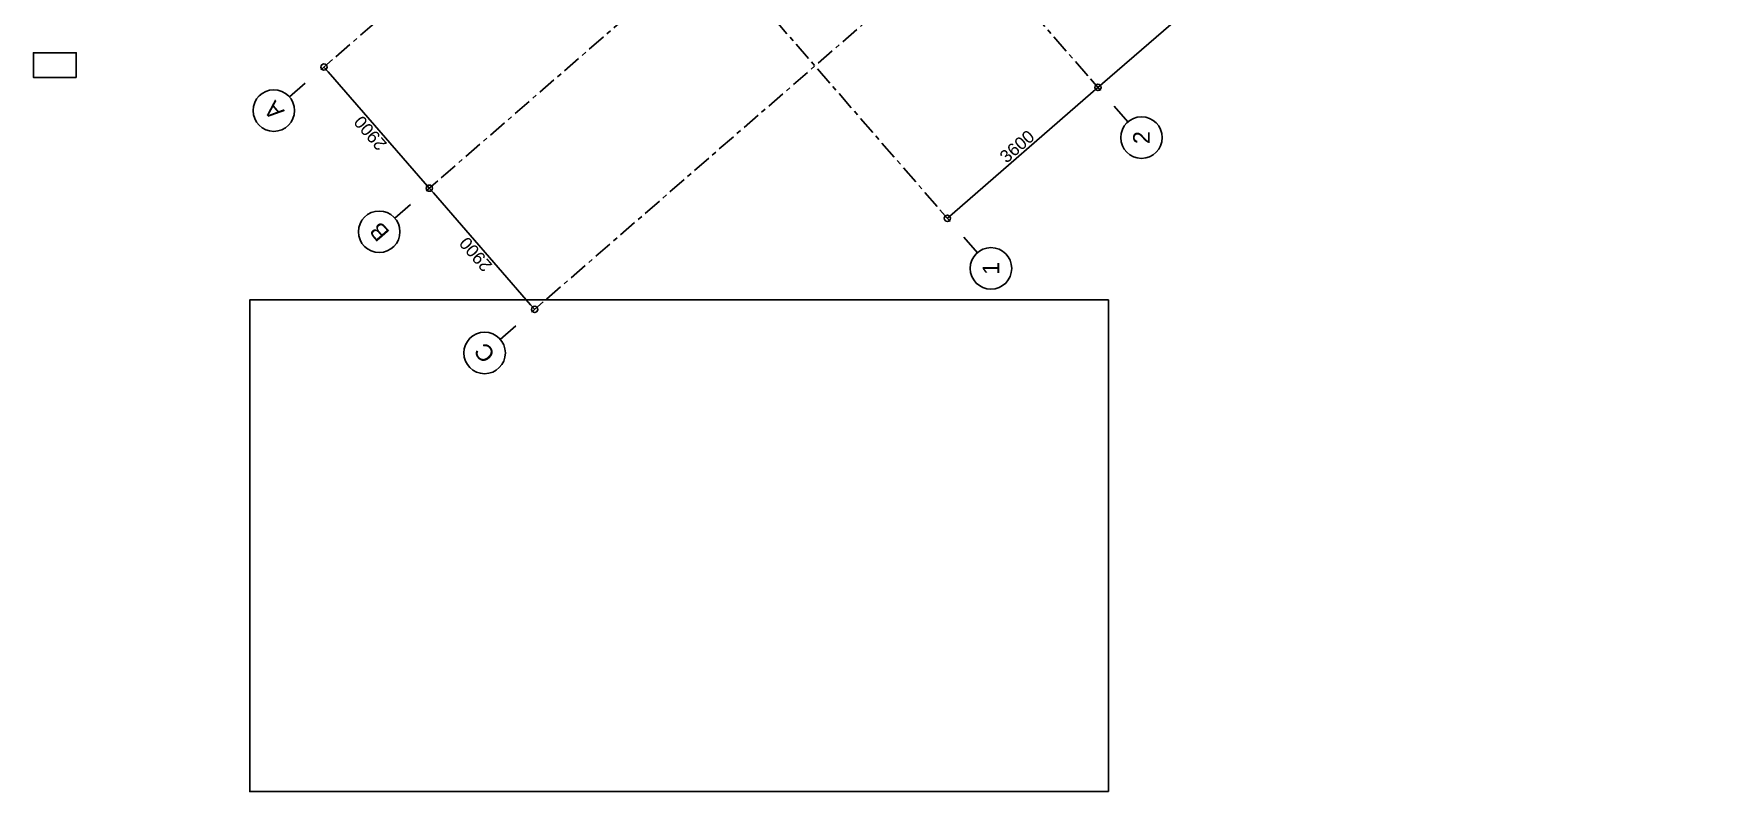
# Model space of a CAD drawing. Header units: millimetres. Extents: x -25371 to 2282244, y -90657 to 147824.
# Drawn here: x 2081677 to 2111829, y -2769 to 10923 of the extents above; entities that cross this region are included whole.
import ezdxf
from ezdxf.enums import TextEntityAlignment as Align

# ---------------------------------------------------------------- set-up
doc = ezdxf.new("R2010")
doc.units = ezdxf.units.MM
doc.linetypes.add('CENTER', pattern=[50.8, 31.75, -6.35, 6.35, -6.35])
doc.linetypes.add('TA_GL_000.90000', pattern=[2.475, 0.9, -0.225, 0.225, -0.225, 0.9])
for name, color, linetype in [('000 - 0_SYM_DWG_GRID-BUBBLE_MAIN_COLOR_6', 6, 'Continuous'), ('000 - 0_SYM_DWG_GRIDLINE_MAIN_COLOR_251', 251, 'Continuous'), ('000 - 0_SYM_DWG_SLOPE-SYM_TEXT_COLOR_3', 3, 'Continuous'), ('000 - D I M', 1, 'Continuous'), ('000 - GRID', 251, 'CENTER')]:
    doc.layers.add(name, color=color, linetype=linetype)
doc.styles.add('Arial', font='arial.ttf', dxfattribs={"height": 300})
doc.styles.add('FAMELINE_FOR_CKST', font='arial.ttf')
doc.styles.add('TA', font='', dxfattribs={"height": 4.5})
doc.styles.get('TA').set_extended_font_data('Cordia New')
doc.dimstyles.new('FAMELINE-CKST_C-C', dxfattribs={"dimtxt": 0.3, "dimasz": 0.15, "dimexe": 0.1, "dimexo": 0.1, "dimgap": 0.05, "dimtad": 1, "dimzin": 0, "dimdsep": 46, "dimtxsty": 'FAMELINE_FOR_CKST', "dimblk": 'ORIGIN', "dimblk1": 'ORIGIN', "dimblk2": 'ORIGIN', "dimsah": 1, "dimcen": 0.1, "dimdle": 0.1, "dimclrd": 256, "dimclre": 256, "dimclrt": 3, "dimadec": 0, "dimazin": 0, "dimtfac": 1, "dimtix": 1, "dimtmove": 2, "dimatfit": 3, "dimfxl": 1, "dimtolj": 1, "dimtzin": 0, "dimlwd": -1, "dimlwe": -1, "dimarcsym": 0})

# ---------------------------------------------------------------- blocks, each defined once
blk = doc.blocks.new('*U331')
at = {"layer": '000 - 0_SYM_DWG_GRID-BUBBLE_MAIN_COLOR_6'}
blk.add_line((16.74, 0), (11.74, 0), dxfattribs=at)
blk.add_circle((21.74, 0), 5, dxfattribs=at)
at = {"layer": '000 - 0_SYM_DWG_GRIDLINE_MAIN_COLOR_251', "color": 0, "linetype": 'ByBlock', "ltscale": 5}
blk.add_line((2, 0), (-362.71, 0), dxfattribs=at)
at = {"layer": '000 - 0_SYM_DWG_GRIDLINE_MAIN_COLOR_251', "color": 3}
blk.add_point((-360.71, 0), dxfattribs=at)
at = {"layer": '000 - 0_SYM_DWG_GRIDLINE_MAIN_COLOR_251', "color": 0}
blk.add_point((0, 0), dxfattribs=at)
at = {"style": 'TA', "flags": 1}
blk.add_attdef('LOCATION', (6, -6), '', height=4.5, rotation=270, dxfattribs=at)
at = {"layer": '000 - 0_SYM_DWG_SLOPE-SYM_TEXT_COLOR_3', "style": 'Arial'}
blk.add_attdef('GRID-HEAD', text='', height=4, rotation=270, dxfattribs=at).set_placement((21.74, 0), align=Align.MIDDLE_CENTER)
blk = doc.blocks.new('*U332')
at = {"layer": '000 - 0_SYM_DWG_GRID-BUBBLE_MAIN_COLOR_6'}
blk.add_line((16.74, 0), (11.74, 0), dxfattribs=at)
blk.add_circle((21.74, 0), 5, dxfattribs=at)
at = {"layer": '000 - 0_SYM_DWG_GRIDLINE_MAIN_COLOR_251', "color": 0, "linetype": 'ByBlock', "ltscale": 5}
blk.add_line((2, 0), (-104.48, 0), dxfattribs=at)
at = {"layer": '000 - 0_SYM_DWG_GRIDLINE_MAIN_COLOR_251', "color": 3}
blk.add_point((-102.48, 0), dxfattribs=at)
at = {"layer": '000 - 0_SYM_DWG_GRIDLINE_MAIN_COLOR_251', "color": 0}
blk.add_point((0, 0), dxfattribs=at)
at = {"style": 'TA', "flags": 1}
blk.add_attdef('LOCATION', (6, -6), '', height=4.5, rotation=270, dxfattribs=at)
at = {"layer": '000 - 0_SYM_DWG_SLOPE-SYM_TEXT_COLOR_3', "style": 'Arial'}
blk.add_attdef('GRID-HEAD', text='', height=4, rotation=270, dxfattribs=at).set_placement((21.74, 0), align=Align.MIDDLE_CENTER)
blk = doc.blocks.new('*U329')
at = {"layer": '000 - 0_SYM_DWG_GRID-BUBBLE_MAIN_COLOR_6'}
blk.add_line((16.74, 0), (11.74, 0), dxfattribs=at)
blk.add_circle((21.74, 0), 5, dxfattribs=at)
at = {"layer": '000 - 0_SYM_DWG_GRIDLINE_MAIN_COLOR_251', "color": 0, "linetype": 'ByBlock', "ltscale": 5}
blk.add_line((2, 0), (-122.19, 0), dxfattribs=at)
at = {"layer": '000 - 0_SYM_DWG_GRIDLINE_MAIN_COLOR_251', "color": 3}
blk.add_point((-120.19, 0), dxfattribs=at)
at = {"layer": '000 - 0_SYM_DWG_GRIDLINE_MAIN_COLOR_251', "color": 0}
blk.add_point((0, 0), dxfattribs=at)
at = {"style": 'TA', "flags": 1}
blk.add_attdef('LOCATION', (6, -6), '', height=4.5, rotation=270, dxfattribs=at)
at = {"layer": '000 - 0_SYM_DWG_SLOPE-SYM_TEXT_COLOR_3', "style": 'Arial'}
blk.add_attdef('GRID-HEAD', text='', height=4, rotation=138.9524, dxfattribs=at).set_placement((21.74, 0), align=Align.MIDDLE_CENTER)
blk = doc.blocks.new('_Origin')
at = {"color": 0, "linetype": 'ByBlock', "lineweight": -2}
blk.add_line((0, 0), (-1, 0), dxfattribs=at)
blk.add_circle((0, 0), 0.5, dxfattribs=at)
blk = doc.blocks.new('*D318')
at = {"layer": '000 - D I M', "transparency": 16777216}
for p, q in [((-29114, 2989), (-29326, 2805)), ((-25735, -1212), (-29196, 2769)), ((-25505, -1162), (-25718, -1346))]:
    blk.add_line(p, q, dxfattribs=at)
at = {"layer": 'Defpoints', "color": 0, "transparency": 16777216}
for p in [(-29057, 3039), (-29269, 2854), (-25449, -1112)]:
    blk.add_point(p, dxfattribs=at)
at = {"layer": '000 - D I M', "transparency": 16777216, "xscale": 112.5, "yscale": 112.5, "zscale": 112.5}
for p, rotation in [((-29269, 2854), 131.0000000038849), ((-25661, -1297), 311.0000000038849)]:
    blk.add_blockref('_Origin', p, dxfattribs=dict(at, rotation=rotation))
at = {"layer": '000 - D I M', "color": 3, "transparency": 16777216, "insert": (-27350, 879), "char_height": 225, "attachment_point": 5, "rotation": 311, "style": 'FAMELINE_FOR_CKST'}
blk.add_mtext('\\A1;5500', dxfattribs=at)
blk = doc.blocks.new('*D319')
at = {"layer": '000 - D I M', "transparency": 16777216}
for p, q in [((-31476, 5706), (-31688, 5522)), ((-29343, 2939), (-31557, 5486)), ((-29114, 2989), (-29326, 2805))]:
    blk.add_line(p, q, dxfattribs=at)
at = {"layer": 'Defpoints', "color": 0, "transparency": 16777216}
for p in [(-31419, 5755), (-31631, 5571), (-29057, 3039)]:
    blk.add_point(p, dxfattribs=at)
at = {"layer": '000 - D I M', "transparency": 16777216, "xscale": 112.5, "yscale": 112.5, "zscale": 112.5}
for p, rotation in [((-31631, 5571), 131.0000000038849), ((-29269, 2854), 311.0000000038849)]:
    blk.add_blockref('_Origin', p, dxfattribs=dict(at, rotation=rotation))
at = {"layer": '000 - D I M', "color": 3, "transparency": 16777216, "insert": (-30335, 4313), "char_height": 225, "attachment_point": 5, "rotation": 311, "style": 'FAMELINE_FOR_CKST'}
blk.add_mtext('\\A1;3600', dxfattribs=at)
blk = doc.blocks.new('*D320')
at = {"layer": '000 - D I M', "transparency": 16777216}
for p, q in [((-33192, 13095), (-31173, 14850)), ((-30953, 14768), (-31138, 14980)), ((-33142, 12866), (-33326, 13078))]:
    blk.add_line(p, q, dxfattribs=at)
at = {"layer": 'Defpoints', "color": 0, "transparency": 16777216}
for p in [(-31088, 14924), (-30904, 14711), (-33093, 12809)]:
    blk.add_point(p, dxfattribs=at)
at = {"layer": '000 - D I M', "transparency": 16777216, "xscale": 112.5, "yscale": 112.5, "zscale": 112.5}
for p, rotation in [((-31088, 14924), 41.00000000052016), ((-33277, 13021), 221.0000000005202)]:
    blk.add_blockref('_Origin', p, dxfattribs=dict(at, rotation=rotation))
at = {"layer": '000 - D I M', "color": 3, "transparency": 16777216, "insert": (-32283, 14087), "char_height": 225, "attachment_point": 5, "rotation": 41, "style": 'FAMELINE_FOR_CKST'}
blk.add_mtext('\\A1;2900', dxfattribs=at)
blk = doc.blocks.new('*D323')
at = {"layer": '000 - D I M', "transparency": 16777216}
for p, q in [((-31003, 14998), (-28985, 16753)), ((-28764, 16671), (-28949, 16883)), ((-30953, 14768), (-31138, 14980))]:
    blk.add_line(p, q, dxfattribs=at)
at = {"layer": 'Defpoints', "color": 0, "transparency": 16777216}
for p in [(-28900, 16826), (-28715, 16614), (-30904, 14711)]:
    blk.add_point(p, dxfattribs=at)
at = {"layer": '000 - D I M', "transparency": 16777216, "xscale": 112.5, "yscale": 112.5, "zscale": 112.5}
for p, rotation in [((-28900, 16826), 41.00000000052016), ((-31088, 14924), 221.0000000005202)]:
    blk.add_blockref('_Origin', p, dxfattribs=dict(at, rotation=rotation))
at = {"layer": '000 - D I M', "color": 3, "transparency": 16777216, "insert": (-30094, 15990), "char_height": 225, "attachment_point": 5, "rotation": 41, "style": 'FAMELINE_FOR_CKST'}
blk.add_mtext('\\A1;2900', dxfattribs=at)
blk = doc.blocks.new('*U328')
at = {"layer": '000 - 0_SYM_DWG_GRID-BUBBLE_MAIN_COLOR_6'}
blk.add_line((16.74, 0), (11.74, 0), dxfattribs=at)
blk.add_circle((21.74, 0), 5, dxfattribs=at)
at = {"layer": '000 - 0_SYM_DWG_GRIDLINE_MAIN_COLOR_251', "color": 0, "linetype": 'ByBlock', "ltscale": 5}
blk.add_line((2, 0), (-83.53, 0), dxfattribs=at)
at = {"layer": '000 - 0_SYM_DWG_GRIDLINE_MAIN_COLOR_251', "color": 3}
blk.add_point((-81.53, 0), dxfattribs=at)
at = {"layer": '000 - 0_SYM_DWG_GRIDLINE_MAIN_COLOR_251', "color": 0}
blk.add_point((0, 0), dxfattribs=at)
at = {"style": 'TA', "flags": 1}
blk.add_attdef('LOCATION', (6, -6), '', height=4.5, rotation=270, dxfattribs=at)
at = {"layer": '000 - 0_SYM_DWG_SLOPE-SYM_TEXT_COLOR_3', "style": 'Arial'}
blk.add_attdef('GRID-HEAD', text='', height=4, rotation=138.9524, dxfattribs=at).set_placement((21.74, 0), align=Align.MIDDLE_CENTER)
blk = doc.blocks.new('C-1-VS01_REV00_20260615-121114_LOPF_DIMS')
at = {"layer": '000 - GRID', "linetype": 'TA_GL_000.90000', "xscale": 75, "yscale": 75, "zscale": 75}
for name, p, rotation, values in [('*U332', (-28616.8, 16500.9), 131.0000000000055, {'GRID-HEAD': 'A'}), ('*U331', (-30805.4, 14598.3), 131.0000000000055, {'GRID-HEAD': 'B'}), ('*U331', (-32994.1, 12695.7), 131.0000000000055, {'GRID-HEAD': 'C'}), ('*U329', (-31305.7, 5853.9), 221.0000000000055, {'GRID-HEAD': '1'}), ('*U328', (-28943.9, 3136.9), 221.0000000000055, {'GRID-HEAD': '2'})]:
    blk.add_blockref(name, p, dxfattribs=dict(at, rotation=rotation)).add_auto_attribs(values)
at = {"layer": '000 - D I M'}
for base, p1, p2, angle, picture, middle in [((-28899.7, 16826.3), (-30903.8, 14711.5), (-28715.2, 16614.1), 221, '*D323', (-30094, 15990)), ((-31088.4, 14923.7), (-33092.5, 12808.9), (-30903.8, 14711.5), 221, '*D320', (-32282.7, 14087.5)), ((-31631.2, 5571), (-29057.1, 3038.5), (-31418.9, 5755.5), 311, '*D319', (-30335.2, 4312.5)), ((-29269.4, 2854), (-25448.8, -1112.4), (-29057.1, 3038.5), 311, '*D318', (-27350.2, 878.5))]:
    dim = blk.add_linear_dim(base=base, p1=p1, p2=p2, angle=angle, dimstyle='FAMELINE-CKST_C-C', override={"dimscale": 750, "dimdec": 0, "dimlfac": 1}, dxfattribs=at)
    dim.commit()
    dim.dimension.update_dxf_attribs({"geometry": picture, "text_midpoint": middle})

msp = doc.modelspace()

# ---------------------------------------------------------------- linework, layer by layer
for points in [[(2082451.701, 10128.622), (2081676.701, 10128.622), (2081676.701, 10572.622), (2082451.701, 10572.622)], [(2101083.433, -2768.595), (2085583.433, -2768.595), (2085583.433, 6111.405), (2101083.433, 6111.405)]]:
    msp.add_lwpolyline(points, close=True)

# ---------------------------------------------------------------- block references
at = {"rotation": 89.99999999999999}
msp.add_blockref('C-1-VS01_REV00_20260615-121114_LOPF_DIMS', (2103748.229, 39215.793), dxfattribs=at)

doc.saveas('drawing.dxf')
